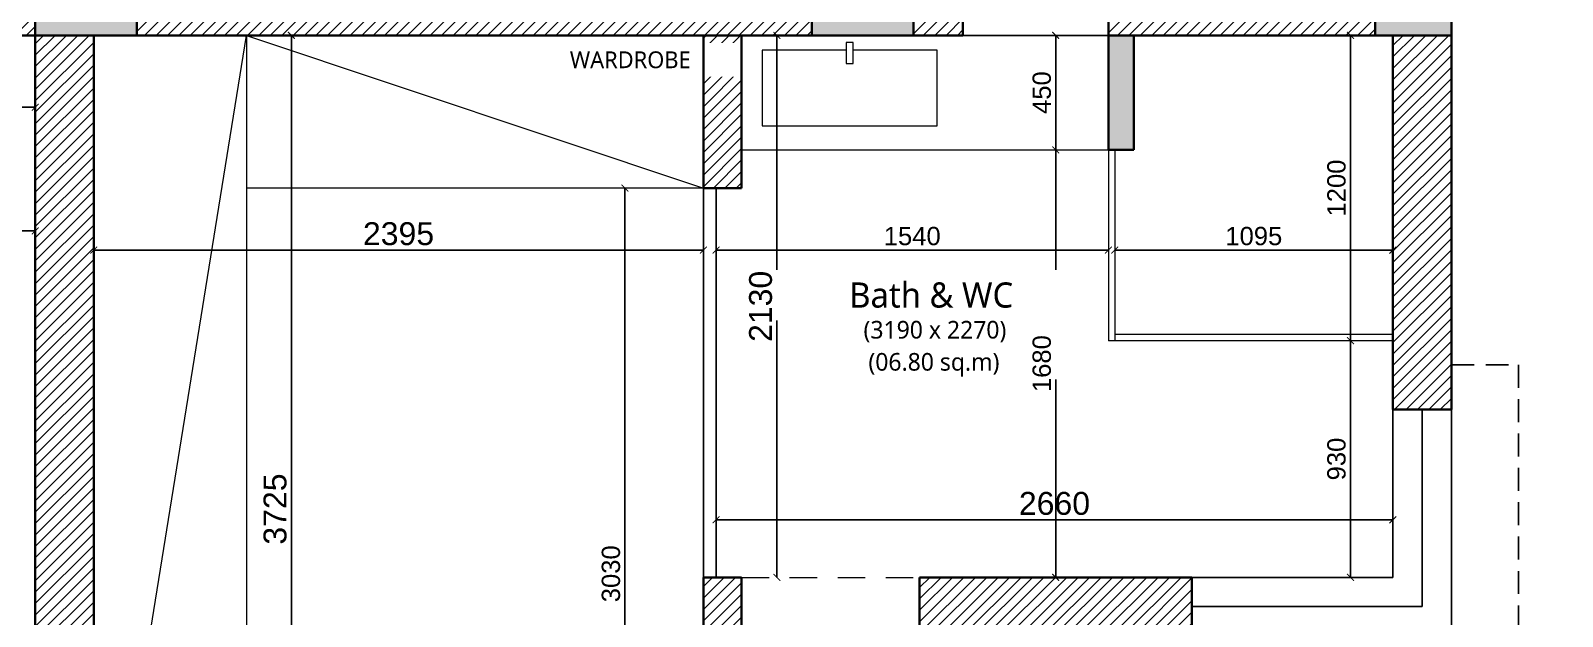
# Model space of a CAD drawing. Header units: millimetres. Extents: x 922141 to 965068, y 34629 to 256118.
# Drawn here: x 949763 to 955784, y 175599 to 177901 of the extents above; entities that cross this region are included whole.
import ezdxf

# ---------------------------------------------------------------- set-up
doc = ezdxf.new("R2010")
doc.units = ezdxf.units.MM
doc.header["$PDMODE"] = 35
doc.linetypes.add('DASHED2', pattern=[0.375, 0.25, -0.125])
doc.linetypes.add('HIDDEN', pattern=[0.35, 0.2, -0.15])
doc.layers.get('0').update_dxf_attribs({"plot": 0})
doc.layers.get('Defpoints').update_dxf_attribs({"color": 6})
for name, color, linetype, lineweight in [('HATCH', 8, 'Continuous', 5), ('MCA__ ARREDO', 133, 'Continuous', 5), ('MCA__ LANDSCAPE', 136, 'Continuous', 5), ('MCA__ LAYOUT TESTO', 6, 'Continuous', 5), ('MCA__ MURI ESISTENTI SEZIONATI', 30, 'Continuous', 30), ('MCA__ SCALE', 154, 'Continuous', 18)]:
    doc.layers.add(name, color=color, linetype=linetype, lineweight=lineweight)
doc.layers.add('MCA__ FACCIATA', color=140, linetype='Continuous')
doc.styles.get("Standard").update_dxf_attribs({"font": 'arial.ttf'})
doc.dimstyles.new('ISO-25', dxfattribs={"dimtxt": 250, "dimasz": 20, "dimexe": 1.25, "dimexo": 0.625, "dimtad": 1, "dimdec": 1, "dimrnd": 5, "dimtxsty": 'Standard', "dimcen": 2.5, "dimadec": 0, "dimazin": 0, "dimtfac": 1, "dimtdec": 1, "dimtmove": 0, "dimatfit": 3, "dimfxl": 1, "dimarcsym": 0})
pattern_1 = [(45, (294161.164, -248145.268), (-22.4506403, 22.4506403), [])]

# ---------------------------------------------------------------- blocks, each defined once
blk = doc.blocks.new('_ArchTick')
at = {"color": 0, "linetype": 'ByBlock', "const_width": 0.15}
blk.add_lwpolyline([(-0.5, -0.5), (0.5, 0.5)], dxfattribs=at)
blk = doc.blocks.new('*D93')
at = {"layer": 'Defpoints', "color": 0, "transparency": 16777216}
for p in [(952154.9, 177282.7), (952099.1, 174250.9), (952154.9, 174250.9)]:
    blk.add_point(p, dxfattribs=at)
at = {"layer": 'MCA__ FACCIATA', "color": 0, "lineweight": -2, "transparency": 16777216}
blk.add_line((952099.1, 177282.7), (952099.1, 174250.9), dxfattribs=at)
at = {"layer": 'MCA__ FACCIATA', "color": 0, "lineweight": -2, "transparency": 16777216, "xscale": 27, "yscale": 27, "zscale": 27}
for p, rotation in [((952099.1, 177282.7), 90), ((952099.1, 174250.9), 270)]:
    blk.add_blockref('_ArchTick', p, dxfattribs=dict(at, rotation=rotation))
at = {"layer": 'MCA__ FACCIATA', "color": 0, "lineweight": 0, "transparency": 16777216, "insert": (952044.4, 175766.8), "char_height": 72, "attachment_point": 5, "rotation": 90}
blk.add_mtext('3030', dxfattribs=at)
blk = doc.blocks.new('*D94')
at = {"layer": 'Defpoints', "color": 0, "transparency": 16777216}
for p in [(955117.4, 176682.7), (954950.8, 175752.7), (955117.4, 175752.7)]:
    blk.add_point(p, dxfattribs=at)
at = {"layer": 'MCA__ FACCIATA', "color": 0, "lineweight": -2, "transparency": 16777216}
blk.add_line((954950.8, 176682.7), (954950.8, 175752.7), dxfattribs=at)
at = {"layer": 'MCA__ FACCIATA', "color": 0, "lineweight": -2, "transparency": 16777216, "xscale": 27, "yscale": 27, "zscale": 27}
for p, rotation in [((954950.8, 176682.7), 90), ((954950.8, 175752.7), 270)]:
    blk.add_blockref('_ArchTick', p, dxfattribs=dict(at, rotation=rotation))
at = {"layer": 'MCA__ FACCIATA', "color": 0, "lineweight": 0, "transparency": 16777216, "insert": (954896, 176217.7), "char_height": 72, "attachment_point": 5, "rotation": 90}
blk.add_mtext('930', dxfattribs=at)
blk = doc.blocks.new('*D95')
at = {"layer": 'Defpoints', "color": 0, "transparency": 16777216}
for p in [(954963.4, 177882.7), (954950.8, 176682.7), (954963.4, 176682.7)]:
    blk.add_point(p, dxfattribs=at)
at = {"layer": 'MCA__ FACCIATA', "color": 0, "lineweight": -2, "transparency": 16777216}
blk.add_line((954950.8, 177882.7), (954950.8, 176682.7), dxfattribs=at)
at = {"layer": 'MCA__ FACCIATA', "color": 0, "lineweight": -2, "transparency": 16777216, "xscale": 27, "yscale": 27, "zscale": 27}
for p, rotation in [((954950.8, 177882.7), 90), ((954950.8, 176682.7), 270)]:
    blk.add_blockref('_ArchTick', p, dxfattribs=dict(at, rotation=rotation))
at = {"layer": 'MCA__ FACCIATA', "color": 0, "lineweight": 0, "transparency": 16777216, "insert": (954896, 177282.7), "char_height": 72, "attachment_point": 5, "rotation": 90}
blk.add_mtext('1200', dxfattribs=at)
blk = doc.blocks.new('*D96')
at = {"layer": 'Defpoints', "color": 0, "transparency": 16777216}
for p in [(952557.4, 177882.7), (952557.4, 175752.7), (952696.7, 175752.7)]:
    blk.add_point(p, dxfattribs=at)
at = {"layer": 'MCA__ FACCIATA', "color": 0, "lineweight": -2, "transparency": 16777216}
blk.add_line((952696.7, 177882.7), (952696.7, 175752.7), dxfattribs=at)
at = {"layer": 'MCA__ FACCIATA', "color": 0, "lineweight": -2, "transparency": 16777216, "xscale": 27, "yscale": 27, "zscale": 27}
for p, rotation in [((952696.7, 177882.7), 90), ((952696.7, 175752.7), 270)]:
    blk.add_blockref('_ArchTick', p, dxfattribs=dict(at, rotation=rotation))
at = {"layer": 'MCA__ FACCIATA', "color": 0, "lineweight": 0, "transparency": 16777216, "insert": (952632.7, 176817.7), "char_height": 90, "attachment_point": 5, "rotation": 90}
blk.add_mtext('2130', dxfattribs=at)
blk = doc.blocks.new('*D97')
at = {"layer": 'Defpoints', "color": 0, "transparency": 16777216}
for p in [(952457.4, 175995.8), (955117.4, 175995.8), (955117.4, 175978.9)]:
    blk.add_point(p, dxfattribs=at)
at = {"layer": 'MCA__ FACCIATA', "color": 0, "lineweight": -2, "transparency": 16777216}
blk.add_line((952457.4, 175978.9), (955117.4, 175978.9), dxfattribs=at)
at = {"layer": 'MCA__ FACCIATA', "color": 0, "lineweight": -2, "transparency": 16777216, "xscale": 27, "yscale": 27, "zscale": 27, "rotation": 180}
blk.add_blockref('_ArchTick', (952457.4, 175978.9), dxfattribs=at)
at = {"layer": 'MCA__ FACCIATA', "color": 0, "lineweight": -2, "transparency": 16777216, "xscale": 27, "yscale": 27, "zscale": 27}
blk.add_blockref('_ArchTick', (955117.4, 175978.9), dxfattribs=at)
at = {"layer": 'MCA__ FACCIATA', "color": 0, "lineweight": 0, "transparency": 16777216, "insert": (953787.4, 176042.8), "char_height": 90, "attachment_point": 5}
blk.add_mtext('2660', dxfattribs=at)
blk = doc.blocks.new('*D98')
at = {"layer": 'Defpoints', "color": 0, "transparency": 16777216}
for p in [(953792.4, 177882.7), (953880.9, 177882.7), (953880.9, 177432.7)]:
    blk.add_point(p, dxfattribs=at)
at = {"layer": 'MCA__ FACCIATA', "color": 0, "lineweight": -2, "transparency": 16777216}
blk.add_line((953792.4, 177432.7), (953792.4, 177882.7), dxfattribs=at)
at = {"layer": 'MCA__ FACCIATA', "color": 0, "lineweight": -2, "transparency": 16777216, "xscale": 27, "yscale": 27, "zscale": 27}
for p, rotation in [((953792.4, 177882.7), 90), ((953792.4, 177432.7), 270)]:
    blk.add_blockref('_ArchTick', p, dxfattribs=dict(at, rotation=rotation))
at = {"layer": 'MCA__ FACCIATA', "color": 0, "lineweight": 0, "transparency": 16777216, "insert": (953737.7, 177657.7), "char_height": 72, "attachment_point": 5, "rotation": 90}
blk.add_mtext('450', dxfattribs=at)
blk = doc.blocks.new('*D99')
at = {"layer": 'Defpoints', "color": 0, "transparency": 16777216}
for p in [(954024.4, 177171.6), (955117.4, 177171.6), (955117.4, 177038.8)]:
    blk.add_point(p, dxfattribs=at)
at = {"layer": 'MCA__ FACCIATA', "color": 0, "lineweight": -2, "transparency": 16777216}
blk.add_line((954024.4, 177038.8), (955117.4, 177038.8), dxfattribs=at)
at = {"layer": 'MCA__ FACCIATA', "color": 0, "lineweight": -2, "transparency": 16777216, "xscale": 27, "yscale": 27, "zscale": 27, "rotation": 180}
blk.add_blockref('_ArchTick', (954024.4, 177038.8), dxfattribs=at)
at = {"layer": 'MCA__ FACCIATA', "color": 0, "lineweight": -2, "transparency": 16777216, "xscale": 27, "yscale": 27, "zscale": 27}
blk.add_blockref('_ArchTick', (955117.4, 177038.8), dxfattribs=at)
at = {"layer": 'MCA__ FACCIATA', "color": 0, "lineweight": 0, "transparency": 16777216, "insert": (954570.9, 177093.6), "char_height": 72, "attachment_point": 5}
blk.add_mtext('1095', dxfattribs=at)
blk = doc.blocks.new('*D100')
at = {"layer": 'Defpoints', "color": 0, "transparency": 16777216}
for p in [(952457.4, 177125.2), (953999.4, 177125.2), (953999.4, 177038.8)]:
    blk.add_point(p, dxfattribs=at)
at = {"layer": 'MCA__ FACCIATA', "color": 0, "lineweight": -2, "transparency": 16777216}
blk.add_line((952457.4, 177038.8), (953999.4, 177038.8), dxfattribs=at)
at = {"layer": 'MCA__ FACCIATA', "color": 0, "lineweight": -2, "transparency": 16777216, "xscale": 27, "yscale": 27, "zscale": 27, "rotation": 180}
blk.add_blockref('_ArchTick', (952457.4, 177038.8), dxfattribs=at)
at = {"layer": 'MCA__ FACCIATA', "color": 0, "lineweight": -2, "transparency": 16777216, "xscale": 27, "yscale": 27, "zscale": 27}
blk.add_blockref('_ArchTick', (953999.4, 177038.8), dxfattribs=at)
at = {"layer": 'MCA__ FACCIATA', "color": 0, "lineweight": 0, "transparency": 16777216, "insert": (953228.4, 177093.6), "char_height": 72, "attachment_point": 5}
blk.add_mtext('1540', dxfattribs=at)
blk = doc.blocks.new('*D101')
at = {"layer": 'Defpoints', "color": 0, "transparency": 16777216}
for p in [(950011.4, 177038.8), (950011.4, 177038.8), (952407.4, 177038.8)]:
    blk.add_point(p, dxfattribs=at)
at = {"layer": 'MCA__ FACCIATA', "color": 0, "lineweight": -2, "transparency": 16777216}
blk.add_line((952407.4, 177038.8), (950011.4, 177038.8), dxfattribs=at)
at = {"layer": 'MCA__ FACCIATA', "color": 0, "lineweight": -2, "transparency": 16777216, "xscale": 27, "yscale": 27, "zscale": 27, "rotation": 180}
blk.add_blockref('_ArchTick', (950011.4, 177038.8), dxfattribs=at)
at = {"layer": 'MCA__ FACCIATA', "color": 0, "lineweight": -2, "transparency": 16777216, "xscale": 27, "yscale": 27, "zscale": 27}
blk.add_blockref('_ArchTick', (952407.4, 177038.8), dxfattribs=at)
at = {"layer": 'MCA__ FACCIATA', "color": 0, "lineweight": 0, "transparency": 16777216, "insert": (951209.4, 177102.8), "char_height": 90, "attachment_point": 5}
blk.add_mtext('2395', dxfattribs=at)
blk = doc.blocks.new('*D102')
at = {"layer": 'Defpoints', "color": 0, "transparency": 16777216}
for p in [(950781.6, 177882.7), (950788.3, 177882.7), (950781.6, 174159.7)]:
    blk.add_point(p, dxfattribs=at)
at = {"layer": 'MCA__ FACCIATA', "color": 0, "lineweight": -2, "transparency": 16777216}
blk.add_line((950788.3, 174159.7), (950788.3, 177882.7), dxfattribs=at)
at = {"layer": 'MCA__ FACCIATA', "color": 0, "lineweight": -2, "transparency": 16777216, "xscale": 27, "yscale": 27, "zscale": 27}
for p, rotation in [((950788.3, 177882.7), 90), ((950788.3, 174159.7), 270)]:
    blk.add_blockref('_ArchTick', p, dxfattribs=dict(at, rotation=rotation))
at = {"layer": 'MCA__ FACCIATA', "color": 0, "lineweight": 0, "transparency": 16777216, "insert": (950724.4, 176021.2), "char_height": 90, "attachment_point": 5, "rotation": 90}
blk.add_mtext('3725', dxfattribs=at)
blk = doc.blocks.new('*D80')
at = {"layer": 'Defpoints', "color": 0, "transparency": 16777216}
for p in [(953792.4, 177432.7), (953792.4, 177432.7), (953792.4, 175752.7)]:
    blk.add_point(p, dxfattribs=at)
at = {"layer": 'MCA__ FACCIATA', "color": 0, "lineweight": -2, "transparency": 16777216}
blk.add_line((953792.4, 175752.7), (953792.4, 177432.7), dxfattribs=at)
at = {"layer": 'MCA__ FACCIATA', "color": 0, "lineweight": -2, "transparency": 16777216, "xscale": 27, "yscale": 27, "zscale": 27}
for p, rotation in [((953792.4, 177432.7), 90), ((953792.4, 175752.7), 270)]:
    blk.add_blockref('_ArchTick', p, dxfattribs=dict(at, rotation=rotation))
at = {"layer": 'MCA__ FACCIATA', "color": 0, "lineweight": 0, "transparency": 16777216, "insert": (953737.7, 176592.7), "char_height": 72, "attachment_point": 5, "rotation": 90}
blk.add_mtext('1680', dxfattribs=at)
blk = doc.blocks.new('*D83')
at = {"layer": 'Defpoints', "color": 0, "transparency": 16777216}
for p in [(949781.4, 177882.7), (949540.3, 174084.7), (949781.4, 174084.7)]:
    blk.add_point(p, dxfattribs=at)
at = {"layer": 'MCA__ FACCIATA', "color": 0, "lineweight": -2, "transparency": 16777216}
blk.add_line((949540.3, 177882.7), (949540.3, 174084.7), dxfattribs=at)
at = {"layer": 'MCA__ FACCIATA', "color": 0, "lineweight": -2, "transparency": 16777216, "xscale": 27, "yscale": 27, "zscale": 27}
for p, rotation in [((949540.3, 177882.7), 90), ((949540.3, 174084.7), 270)]:
    blk.add_blockref('_ArchTick', p, dxfattribs=dict(at, rotation=rotation))
at = {"layer": 'MCA__ FACCIATA', "color": 0, "lineweight": 0, "transparency": 16777216, "insert": (949485.5, 175983.7), "char_height": 72, "attachment_point": 5, "rotation": 90}
blk.add_mtext('3800', dxfattribs=at)
blk = doc.blocks.new('*D85')
at = {"layer": 'Defpoints', "color": 0, "transparency": 16777216}
for p in [(946013.4, 177662.7), (949781.4, 177662.7), (949781.4, 177599.9)]:
    blk.add_point(p, dxfattribs=at)
at = {"layer": 'MCA__ FACCIATA', "color": 0, "lineweight": -2, "transparency": 16777216}
blk.add_line((946013.4, 177599.9), (949781.4, 177599.9), dxfattribs=at)
at = {"layer": 'MCA__ FACCIATA', "color": 0, "lineweight": -2, "transparency": 16777216, "xscale": 27, "yscale": 27, "zscale": 27, "rotation": 180}
blk.add_blockref('_ArchTick', (946013.4, 177599.9), dxfattribs=at)
at = {"layer": 'MCA__ FACCIATA', "color": 0, "lineweight": -2, "transparency": 16777216, "xscale": 27, "yscale": 27, "zscale": 27}
blk.add_blockref('_ArchTick', (949781.4, 177599.9), dxfattribs=at)
at = {"layer": 'MCA__ FACCIATA', "color": 0, "lineweight": 0, "transparency": 16777216, "insert": (947897.4, 177663.9), "char_height": 90, "attachment_point": 5}
blk.add_mtext('3770', dxfattribs=at)
blk = doc.blocks.new('*D86')
at = {"layer": 'Defpoints', "color": 0, "transparency": 16777216}
for p in [(949781.4, 177113.9), (949308, 176941), (949781.4, 176941)]:
    blk.add_point(p, dxfattribs=at)
at = {"layer": 'MCA__ FACCIATA', "color": 0, "lineweight": -2, "transparency": 16777216}
blk.add_line((949308, 177113.9), (949781.4, 177113.9), dxfattribs=at)
at = {"layer": 'MCA__ FACCIATA', "color": 0, "lineweight": -2, "transparency": 16777216, "xscale": 27, "yscale": 27, "zscale": 27, "rotation": 180}
blk.add_blockref('_ArchTick', (949308, 177113.9), dxfattribs=at)
at = {"layer": 'MCA__ FACCIATA', "color": 0, "lineweight": -2, "transparency": 16777216, "xscale": 27, "yscale": 27, "zscale": 27}
blk.add_blockref('_ArchTick', (949781.4, 177113.9), dxfattribs=at)
at = {"layer": 'MCA__ FACCIATA', "color": 0, "lineweight": 0, "transparency": 16777216, "insert": (949544.7, 177168.5), "char_height": 72, "attachment_point": 5}
blk.add_mtext('475', dxfattribs=at)

msp = doc.modelspace()

# ---------------------------------------------------------------- hatches: boundary and pattern name
at = {"layer": 'MCA__ LANDSCAPE'}
h = msp.add_hatch(color=256, dxfattribs=at)
h.dxf.hatch_style = 1
h.paths.add_polyline_path([(953999.45, 177432.69), (953999.45, 177882.69), (954099.45, 177882.69), (954099.45, 177432.69)])
at = {"layer": 'MCA__ SCALE'}
h = msp.add_hatch(dxfattribs=at)
h.set_pattern_fill('ANSI31', color=256, scale=10)
h.set_pattern_definition([(45, (249533.098, -69007.35), (-22.4506403, 22.4506403), [])])
h.paths.add_polyline_path([(949161.39, 177882.69), (949311.63, 178112.69), (949781.39, 178112.69), (949781.39, 177882.69)])
h.paths.add_polyline_path([(946013.39, 177882.69), (946633.39, 177882.69), (946483.15, 178112.69), (946013.39, 178112.69)])
h = msp.add_hatch(dxfattribs=at)
h.set_pattern_fill('ANSI31', color=256, scale=10)
h.set_pattern_definition([(45, (303470.79, 24921.443), (-22.4506403, 22.4506403), [])])
h.paths.add_polyline_path([(951209.41, 178112.69), (950181.39, 178112.69), (950181.39, 177882.69), (950899.63, 177882.69), (952833.39, 177882.69), (952833.39, 178112.69)])
h = msp.add_hatch(dxfattribs=at)
h.set_pattern_fill('ANSI31', color=256, scale=10)
h.set_pattern_definition(pattern_1)
h.paths.add_polyline_path([(953257.43, 175522.69), (953257.43, 175752.69), (954097.43, 175752.69), (954327.43, 175752.69), (954327.43, 175132.88), (954097.43, 175132.88), (954097.43, 175522.69)])
h.paths.add_polyline_path([(955117.43, 177882.69), (955347.43, 177882.69), (955347.43, 176412.69), (955117.43, 176412.69)])
h.paths.add_polyline_path([(952407.43, 177282.69), (952557.43, 177282.69), (952557.43, 177882.69), (952407.43, 177882.69)])
h.paths.add_polyline_path([(952407.43, 175752.69), (952407.43, 175522.69), (952557.43, 175522.69), (952557.43, 175752.69)])
h.paths.add_polyline_path([(953233.39, 178112.69), (953427.66, 178112.69), (953427.66, 177882.69), (953233.39, 177882.69)])
h.paths.add_polyline_path([(953999.45, 177882.69), (953999.45, 178112.69), (955047.43, 178112.69), (955047.43, 177882.69), (954950.78, 177882.69)])
h = msp.add_hatch(dxfattribs=at)
h.set_pattern_fill('ANSI31', color=256, scale=10)
h.set_pattern_definition(pattern_1)
h.paths.add_polyline_path([(949781.39, 177882.69), (949781.39, 175139.99), (950011.39, 175139.99), (950011.39, 175547.39), (950011.39, 177882.69)])
h.paths.add_polyline_path([(949781.39, 174909.99), (949781.39, 174084.69), (950011.39, 174084.69), (950011.39, 174909.99)])
h.paths.add_polyline_path([(950011.39, 172684.69), (950011.39, 173284.69), (949781.39, 173284.69), (949781.39, 172684.69)])

# ---------------------------------------------------------------- linework, layer by layer
at = {"layer": 'HATCH', "linetype": 'HIDDEN', "lineweight": 9, "ltscale": 540}
msp.add_line((952557.43, 175752.69), (953257.43, 175752.69), dxfattribs=at)
at = {"layer": 'MCA__ ARREDO', "lineweight": 9}
for p, q in [((950011.39, 174159.69), (950611.39, 177882.69)), ((950611.39, 177882.69), (950611.39, 174159.69)), ((952407.43, 177282.69), (950611.39, 177282.69))]:
    msp.add_line(p, q, dxfattribs=at)
msp.add_lwpolyline([(952996.14, 177854.76), (952968.15, 177854.76), (952968.15, 177772.45), (952996.14, 177772.45)], close=True, dxfattribs=at)
at = {"layer": 'MCA__ FACCIATA'}
for p, q in [((953997.66, 177882.69), (953426.76, 177882.69)), ((953999.45, 177882.69), (953427.66, 177882.69)), ((955117.43, 176412.69), (955117.43, 175752.69)), ((955232.43, 176412.69), (955232.43, 175637.69)), ((955347.43, 176412.69), (955347.43, 175522.69)), ((954327.43, 175752.69), (955117.43, 175752.69)), ((954327.43, 175637.69), (955232.43, 175637.69))]:
    msp.add_line(p, q, dxfattribs=at)
at = {"layer": 'MCA__ FACCIATA', "linetype": 'DASHED2', "ltscale": 360}
for p, q in [((955347.43, 176587.69), (955611.39, 176587.69)), ((955611.39, 176587.69), (955611.39, 175262.69))]:
    msp.add_line(p, q, dxfattribs=at)
at = {"layer": 'MCA__ MURI ESISTENTI SEZIONATI'}
for p, q in [((953427.66, 177882.69), (953427.66, 178112.69)), ((953999.45, 177882.69), (953999.45, 178112.69)), ((955347.43, 178112.69), (955347.43, 176412.69)), ((949813.39, 177882.69), (949161.39, 177882.69)), ((949781.39, 177882.69), (949781.39, 174909.99)), ((950899.63, 177882.69), (949813.39, 177882.69)), ((950011.39, 175547.39), (950011.39, 177882.69)), ((953999.45, 177882.69), (955117.43, 177882.69)), ((953999.45, 177432.69), (953999.45, 177882.69)), ((954099.45, 177432.69), (954099.45, 177882.69)), ((955117.43, 177882.69), (955117.43, 176412.69)), ((953999.45, 177432.69), (954099.45, 177432.69)), ((952407.43, 177282.69), (952557.43, 177282.69)), ((955117.43, 176412.69), (955347.43, 176412.69)), ((952557.43, 175752.69), (952407.43, 175752.69)), ((952407.43, 175752.69), (952407.43, 175522.69)), ((952557.43, 175752.69), (952557.43, 175522.69)), ((953257.43, 175752.69), (953257.43, 175522.69)), ((954097.43, 175752.69), (953257.43, 175752.69)), ((954097.43, 175752.69), (953257.43, 175752.69)), ((954327.43, 175752.69), (954097.43, 175752.69)), ((954327.43, 174169.69), (954327.43, 175752.69))]:
    msp.add_line(p, q, dxfattribs=at)
for points in [[(950181.39, 177882.69), (950181.39, 178112.69), (949781.39, 178112.69), (949781.39, 177882.69)], [(955347.43, 177882.69), (955347.43, 178112.69), (955047.43, 178112.69), (955047.43, 177882.69)]]:
    msp.add_lwpolyline(points, close=True, dxfattribs=at)
at = {"layer": 'MCA__ SCALE'}
for p, q in [((952557.43, 177432.69), (953999.45, 177432.69)), ((955117.43, 176707.69), (954024.45, 176707.69)), ((955117.43, 176682.69), (953999.45, 176682.69))]:
    msp.add_line(p, q, dxfattribs=at)
msp.add_lwpolyline([(958497.43, 175522.69), (958497.43, 178831.2), (954097.43, 178831.2), (954097.43, 178112.69), (955347.43, 178112.69), (955347.43, 175522.69), (958497.43, 175522.69)], close=True, dxfattribs=at)

# ---------------------------------------------------------------- dimensions: what is measured, and where the dimension line sits
at = {"layer": 'MCA__ FACCIATA', "color": 252, "lineweight": 0, "true_color": 0x939598}
for p1, p2, distance, override, picture, middle in [((949781.39, 177882.69), (949781.39, 174084.69), -241.12, {"dimtxt": 72, "dimasz": 27, "dimgap": 18, "dimblk1": 'ArchTick', "dimblk2": 'ArchTick', "dimsah": 1, "dimse1": 1, "dimse2": 1}, '*D83', (949485.48, 175983.69)), ((950781.6, 174159.69), (950781.6, 177882.69), -6.74, {"dimtxt": 90, "dimasz": 27, "dimgap": 18, "dimblk1": 'ArchTick', "dimblk2": 'ArchTick', "dimsah": 1, "dimse1": 1, "dimse2": 1}, '*D102', (950724.36, 176021.19)), ((953880.94, 177432.69), (953880.94, 177882.69), 88.5, {"dimtxt": 72, "dimasz": 27, "dimgap": 18, "dimblk1": 'ArchTick', "dimblk2": 'ArchTick', "dimsah": 1, "dimse1": 1, "dimse2": 1}, '*D98', (953737.67, 177657.69)), ((954963.42, 177882.69), (954963.42, 176682.69), -12.64, {"dimtxt": 72, "dimasz": 27, "dimgap": 18, "dimblk1": 'ArchTick', "dimblk2": 'ArchTick', "dimsah": 1, "dimse1": 1, "dimse2": 1}, '*D95', (954896.01, 177282.69)), ((946013.39, 177662.69), (949781.39, 177662.69), -62.79, {"dimtxt": 90, "dimasz": 27, "dimgap": 18, "dimblk1": 'ArchTick', "dimblk2": 'ArchTick', "dimsah": 1, "dimse1": 1, "dimse2": 1}, '*D85', (947897.39, 177663.88)), ((953792.43, 175752.69), (953792.43, 177432.69), 0, {"dimtxt": 72, "dimasz": 27, "dimgap": 18, "dimblk1": 'ArchTick', "dimblk2": 'ArchTick', "dimsah": 1, "dimse1": 1, "dimse2": 1}, '*D80', (953737.67, 176592.69)), ((952154.88, 177282.69), (952154.88, 174250.89), -55.74, {"dimtxt": 72, "dimasz": 27, "dimgap": 18, "dimblk1": 'ArchTick', "dimblk2": 'ArchTick', "dimsah": 1, "dimse1": 1, "dimse2": 1}, '*D93', (952044.35, 175766.79)), ((949307.98, 176940.98), (949781.39, 176940.98), 172.92, {"dimtxt": 72, "dimasz": 27, "dimgap": 18, "dimblk1": 'ArchTick', "dimblk2": 'ArchTick', "dimsah": 1, "dimse1": 1, "dimse2": 1}, '*D86', (949544.68, 177168.51)), ((952407.43, 177038.84), (950011.39, 177038.84), 0, {"dimtxt": 90, "dimasz": 27, "dimgap": 18, "dimblk1": 'ArchTick', "dimblk2": 'ArchTick', "dimsah": 1, "dimse1": 1, "dimse2": 1}, '*D101', (951209.41, 177102.82)), ((952457.43, 177125.24), (953999.45, 177125.24), -86.4, {"dimtxt": 72, "dimasz": 27, "dimgap": 18, "dimblk1": 'ArchTick', "dimblk2": 'ArchTick', "dimsah": 1, "dimse1": 1, "dimse2": 1}, '*D100', (953228.44, 177093.6)), ((954024.45, 177171.6), (955117.43, 177171.6), -132.76, {"dimtxt": 72, "dimasz": 27, "dimgap": 18, "dimblk1": 'ArchTick', "dimblk2": 'ArchTick', "dimsah": 1, "dimse1": 1, "dimse2": 1}, '*D99', (954570.94, 177093.6)), ((955117.43, 176682.69), (955117.43, 175752.69), -166.66, {"dimtxt": 72, "dimasz": 27, "dimgap": 18, "dimblk1": 'ArchTick', "dimblk2": 'ArchTick', "dimsah": 1, "dimse1": 1, "dimse2": 1}, '*D94', (954895.99, 176217.69)), ((952457.43, 175995.75), (955117.43, 175995.75), -16.86, {"dimtxt": 90, "dimasz": 27, "dimgap": 18, "dimblk1": 'ArchTick', "dimblk2": 'ArchTick', "dimsah": 1, "dimse1": 1, "dimse2": 1}, '*D97', (953787.43, 176042.85))]:
    dim = msp.add_aligned_dim(p1=p1, p2=p2, distance=distance, dimstyle='ISO-25', override=override, dxfattribs=at)
    dim.commit()
    dim.dimension.update_dxf_attribs({"geometry": picture, "text_midpoint": middle})

# ---------------------------------------------------------------- next in the draw order: texts
at = {"layer": 'MCA__ ARREDO', "lineweight": 9, "insert": (951397.99, 177819.68), "char_height": 65.918, "attachment_point": 1, "bg_fill": 2}
msp.add_mtext_dynamic_manual_height_columns('\\pxqc;{\\fSegoe UI Light|b0|i0|c0|p34;WARDROBE }', width=1444.2597, gutter_width=1, heights=[0], dxfattribs=at)

# ---------------------------------------------------------------- next in the draw order: linework, layer by layer
at = {"layer": 'MCA__ ARREDO', "lineweight": 9}
msp.add_line((950611.38, 177882.66), (952407.43, 177282.69), dxfattribs=at)
msp.add_lwpolyline([(952968.15, 177824.3), (952638.4, 177824.3), (952638.4, 177526.66), (953325.89, 177526.66), (953325.89, 177824.3), (952996.14, 177824.3)], dxfattribs=at)
at = {"layer": 'MCA__ MURI ESISTENTI SEZIONATI'}
for p, q in [((953427.66, 177882.69), (950899.63, 177882.69)), ((952407.43, 177882.69), (952407.43, 177282.69)), ((952557.43, 177282.69), (952557.43, 177882.69))]:
    msp.add_line(p, q, dxfattribs=at)
msp.add_lwpolyline([(953233.39, 177882.69), (953233.39, 178112.69), (952833.39, 178112.69), (952833.39, 177882.69)], close=True, dxfattribs=at)

# ---------------------------------------------------------------- next in the draw order: dimensions: what is measured, and where the dimension line sits
at = {"layer": 'MCA__ FACCIATA', "color": 252, "lineweight": 0, "true_color": 0x939598}
dim = msp.add_aligned_dim(p1=(952557.43, 177882.69), p2=(952557.43, 175752.69), distance=139.23, dimstyle='ISO-25', override={"dimtxt": 90, "dimasz": 27, "dimgap": 18, "dimblk1": 'ArchTick', "dimblk2": 'ArchTick', "dimsah": 1, "dimse1": 1, "dimse2": 1}, dxfattribs=at)
dim.commit()
dim.dimension.update_dxf_attribs({"geometry": '*D96', "text_midpoint": (952632.68, 176817.69)})

# ---------------------------------------------------------------- next in the draw order: texts
at = {"layer": 'MCA__ LAYOUT TESTO', "color": 14, "insert": (952219.75, 176911.72, 0), "char_height": 98.877, "attachment_point": 1, "bg_fill": 2}
msp.add_mtext_dynamic_manual_height_columns('\\pxqc;{\\fSegoe UI Light|b0|i0|c0|p34;Bath & WC}', width=2166.3896, gutter_width=1, heights=[0], dxfattribs=at)

# ---------------------------------------------------------------- next in the draw order: linework, layer by layer
at = {"layer": 'MCA__ FACCIATA'}
for p, q in [((952407.43, 177282.69), (952407.43, 175752.69)), ((952457.43, 177282.69), (952457.43, 175752.69))]:
    msp.add_line(p, q, dxfattribs=at)
at = {"layer": 'MCA__ SCALE'}
for p, q in [((953999.45, 177432.69), (953999.45, 176682.69)), ((954024.45, 177432.69), (954024.45, 176682.69))]:
    msp.add_line(p, q, dxfattribs=at)

# ---------------------------------------------------------------- next in the draw order: texts
at = {"layer": 'MCA__ LAYOUT TESTO', "color": 14, "insert": (953036.99, 176760.6), "char_height": 69.2139, "attachment_point": 1, "bg_fill": 2}
msp.add_mtext_dynamic_manual_height_columns('{\\fSegoe UI Light|b0|i0|c0|p34;(3190 x 2270)}', width=735.5127, gutter_width=1, heights=[0], dxfattribs=at)

# ---------------------------------------------------------------- next in the draw order: texts
at = {"layer": 'MCA__ LAYOUT TESTO', "color": 14, "insert": (953056.14, 176634.31), "char_height": 69.2139, "attachment_point": 1, "bg_fill": 2}
msp.add_mtext_dynamic_manual_height_columns('{\\fSegoe UI Light|b0|i0|c0|p34;(06.80 sq.m)}', width=735.5127, gutter_width=1, heights=[0], dxfattribs=at)

# ---------------------------------------------------------------- next in the draw order: hatches: boundary and pattern name
at = {"layer": 'MCA__ MURI ESISTENTI SEZIONATI'}
h = msp.add_hatch(color=256, dxfattribs=at)
h.dxf.hatch_style = 1
h.paths.add_polyline_path([(934518.75, 173872.69), (934760.39, 173872.69), (934760.39, 174102.69), (934288.75, 174102.69), (934288.75, 173872.69)])
h.paths.add_polyline_path([(934760.39, 169671.69), (934760.39, 169901.69), (934518.75, 169901.69), (934288.75, 169901.69), (934288.75, 169671.69)])
h.paths.add_polyline_path([(941453.39, 177662.69), (941683.39, 177662.69), (941683.39, 177882.69), (941683.39, 177997.69), (941683.39, 178112.69), (941453.39, 178112.69), (941453.39, 177882.69)])
h.paths.add_polyline_path([(944003.39, 177662.69), (944233.39, 177662.69), (944233.39, 178112.69), (944003.39, 178112.69), (944003.39, 177882.69)])
h.paths.add_polyline_path([(945783.39, 178112.69), (945783.39, 177662.69), (946013.39, 177662.69), (946013.39, 177882.69), (946013.39, 178112.69)])
h.paths.add_polyline_path([(941453.39, 173872.69), (941683.39, 173872.69), (941683.39, 174102.69), (941683.39, 174147.69), (941683.39, 174322.69), (941453.39, 174322.69), (941453.39, 174102.69)])
h.paths.add_polyline_path([(941453.39, 169451.69), (941683.39, 169451.69), (941683.39, 169901.69), (941453.39, 169901.69), (941453.39, 169671.69)])
h.paths.add_polyline_path([(945783.39, 172234.69), (946013.39, 172234.69), (946013.39, 172454.69), (946013.39, 172684.69), (945783.39, 172684.69), (945783.39, 172454.69)])
h.paths.add_polyline_path([(937726.63, 178112.69), (937940.39, 177882.69), (937940.39, 177712.69), (937710.39, 177712.69), (937710.39, 178112.69)])
h.paths.add_polyline_path([(949781.39, 172454.69), (950181.39, 172454.69), (950181.39, 172684.69), (950011.39, 172684.69), (949781.39, 172684.69)])
h.paths.add_polyline_path([(938110.39, 169671.69), (938110.39, 169901.69), (937710.39, 169901.69), (937710.39, 169671.69)])
h.paths.add_polyline_path([(952997.43, 172454.69), (953247.43, 172454.69), (953247.43, 172569.69), (953247.43, 172684.69), (952847.43, 172684.69), (952847.43, 172454.69)])
h.paths.add_polyline_path([(950011.39, 177882.69), (950181.39, 177882.69), (950181.39, 178112.69), (949781.39, 178112.69), (949781.39, 177882.69)])
h.paths.add_polyline_path([(937710.39, 173872.69), (937710.39, 174102.69), (937940.39, 174102.69), (938100.39, 174102.69), (938100.39, 173872.69)])
h.paths.add_polyline_path([(952833.39, 177882.69), (953233.39, 177882.69), (953233.39, 178112.69), (952833.39, 178112.69)])
h.paths.add_polyline_path([(931968.75, 173802.69), (932198.75, 173802.69), (932198.75, 173872.69), (932198.75, 174102.69), (931968.75, 174102.69)])
h.paths.add_polyline_path([(931968.75, 169786.69), (931968.75, 169735.15), (931968.75, 169671.69), (932198.75, 169671.69), (932198.75, 169901.69), (932198.75, 169971.69), (931968.75, 169971.69), (931968.75, 169901.69)])
h.paths.add_polyline_path([(955047.43, 177882.69), (955117.43, 177882.69), (955347.43, 177882.69), (955347.43, 177912.69), (955347.43, 178112.69), (955047.43, 178112.69)])
h.paths.add_polyline_path([(941453.39, 166971.69), (941753.39, 166971.69), (941753.39, 167043.9), (941753.39, 167087.16), (941753.39, 167201.69), (941683.39, 167201.69), (941453.39, 167201.69)])
h.paths.add_polyline_path([(945714.55, 167043.9), (945714.55, 166971.69), (946013.39, 166971.69), (946013.39, 167201.69), (945783.39, 167201.69), (945714.55, 167201.69), (945714.55, 167087.16)])
h.paths.add_polyline_path([(954097.43, 174832.88), (954327.43, 174832.88), (954327.43, 175132.88), (954097.43, 175132.88)])
h.paths.add_polyline_path([(949781.39, 174909.99), (950011.39, 174909.99), (950011.39, 175139.99), (949781.39, 175139.99)])
h.paths.add_polyline_path([(937940.39, 177882.69), (937940.39, 178112.69), (937726.63, 178112.69)])
h.paths.add_polyline_path([(950011.39, 174909.99), (950181.39, 174909.99), (950181.39, 175139.99), (950011.39, 175139.99)])

doc.saveas('drawing.dxf')
